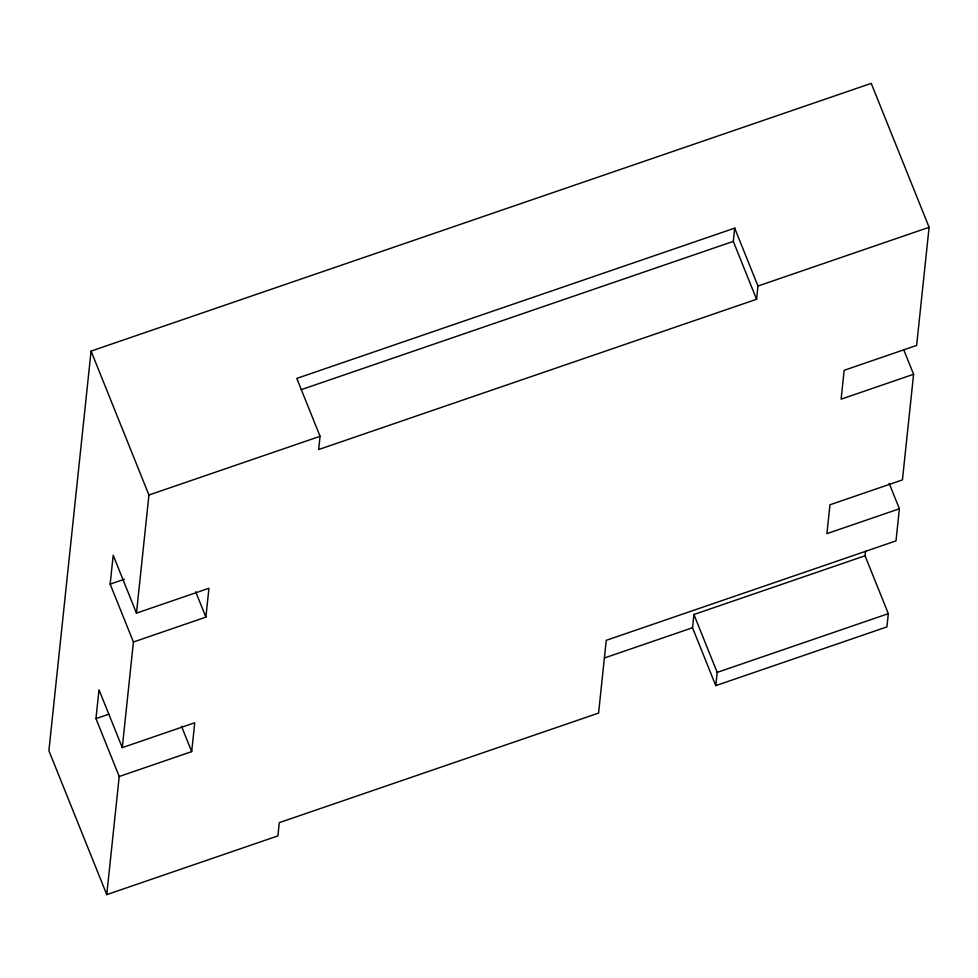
<?xml version="1.0" encoding="UTF-8"?>
<svg xmlns="http://www.w3.org/2000/svg" width="978" height="978" viewBox="0 0 978 978"><rect width="100%" height="100%" fill="white"/><g stroke="black" fill="none" stroke-linecap="round" stroke-linejoin="round"><path stroke-width="1.47" d="M903.941 350.283L913.586 374.281L841.117 399.158L844.161 370.295L916.63 345.417L929.1 227.299L871.239 83.374L91.076 351.102L48.9 750.701L106.761 894.625L277.886 835.897L279.292 822.645L598.573 713.084L606.25 640.321L896.007 540.883L899.393 508.78L889.173 483.364M119.218 776.495L95.954 718.622L98.998 689.759L122.274 747.632L194.744 722.766L191.688 751.63L119.218 776.495L106.761 894.625M133.424 642.008L110.147 584.123L113.203 555.26L136.468 613.145L208.937 588.267L205.893 617.13L133.424 642.008L122.274 747.632M136.468 613.145L148.937 495.015L91.076 351.102M320.063 436.298L318.669 449.538L756.569 299.268L757.962 286.028L734.698 228.143L296.799 378.413L320.063 436.298L148.937 495.015M865.053 555.773L888.317 613.658L886.924 626.898L715.786 685.627L692.522 627.742L693.915 614.502L865.053 555.773L865.53 551.225M756.569 299.268L733.304 241.395L734.698 228.143M715.786 685.627L717.192 672.387L693.915 614.502M913.586 374.281L902.437 479.917L829.967 504.782L826.923 533.646L899.393 508.78M301.187 389.672L733.304 241.395M757.962 286.028L929.1 227.299M110.147 584.123L124.365 579.245M95.954 718.622L108.741 714.233M604.367 657.998L692.522 627.742M717.192 672.387L888.317 613.658M195.673 591.727L205.893 617.13M181.48 726.226L191.688 751.63"/></g></svg>
